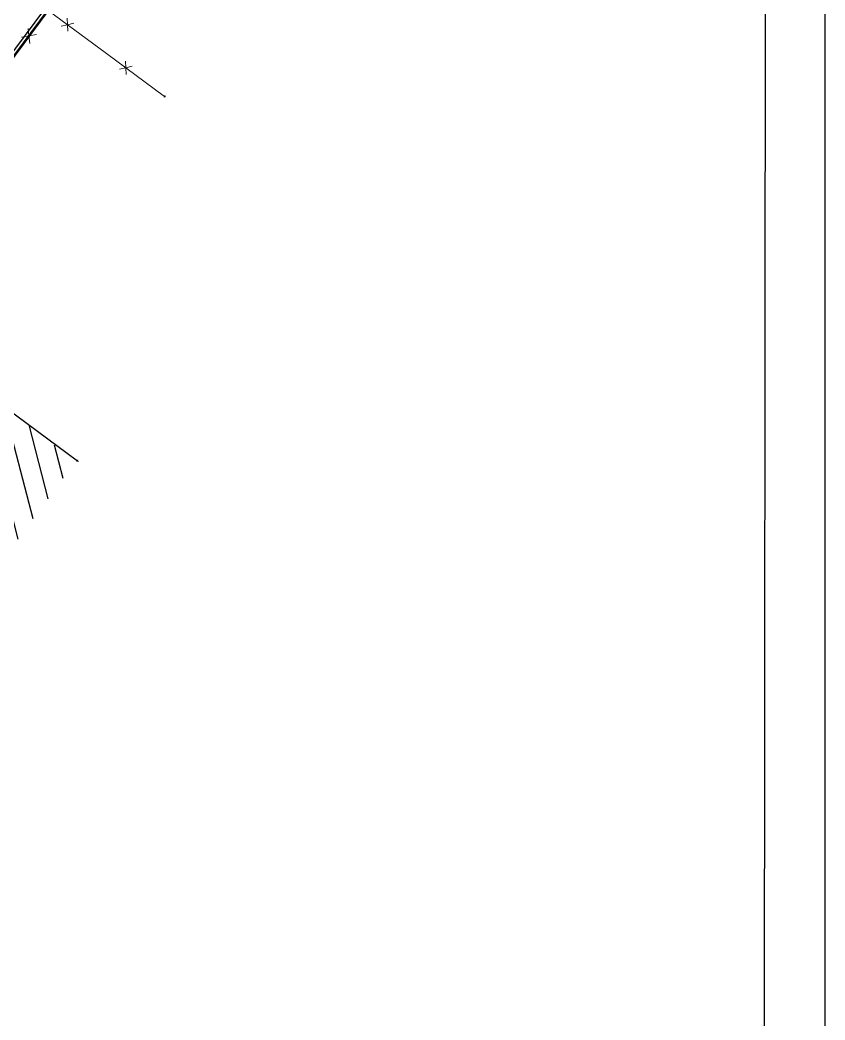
# Model space of a CAD drawing. Header units: millimetres. Extents: x 3476 to 38328, y 1439 to 26921.
# Drawn here: x 35552 to 38328, y 10694 to 14143 of the extents above; entities that cross this region are included whole.
import ezdxf

# ---------------------------------------------------------------- set-up
doc = ezdxf.new("R2010")
doc.units = ezdxf.units.MM
doc.header["$LTSCALE"] = 100
doc.header["$MEASUREMENT"] = 0
doc.layers.get('0').update_dxf_attribs({"linetype": 'CONTINUOUS'})
for name, color, linetype in [('--W-OT-WEG1', 7, 'CONTINUOUS'), ('BT-AFSL', 7, 'CONTINUOUS'), ('BT-GEBO1', 7, 'CONTINUOUS'), ('BT-GEBO2', 7, 'CONTINUOUS'), ('BT-WEG1', 7, 'CONTINUOUS')]:
    doc.layers.add(name, color=color, linetype=linetype)
doc.styles.get("Standard").update_dxf_attribs({"font": 'romans.shx', "width": 0.7, "height": 62.5})

# ---------------------------------------------------------------- blocks, each defined once
blk = doc.blocks.new('AFSLUITING_HOUTPRIKKEL')
at = {"color": 0, "lineweight": 5}
blk.add_line((0, 0), (3, 0), dxfattribs=at)
at = {"color": 0, "lineweight": 20}
for q in [(0.825, 0.175), (0.825, -0.175), (1.175, 0.175), (1.175, -0.175)]:
    blk.add_line((1, 0), q, dxfattribs=at)
blk = doc.blocks.new('INVISIBLE')
at = {"color": 0, "lineweight": 9}
for p, q in [((-0.0375, 0), (0.0375, 0)), ((0, -0.0375), (0, 0.0375))]:
    blk.add_line(p, q, dxfattribs=at)
at = {"flags": 1}
for tag, p in [('POINTNUMBER', (0, 0)), ('COMMENT', (0, -1.25))]:
    blk.add_attdef(tag, p, '', height=1, dxfattribs=at)

msp = doc.modelspace()

# ---------------------------------------------------------------- hatches: boundary and pattern name
at = {"layer": 'BT-GEBO2'}
h = msp.add_hatch(dxfattribs=at)
h.set_pattern_fill('_VERTICAAL', color=256, scale=100, angle=-120.3716, style=0, pattern_type=0)
h.set_pattern_definition([(284.6284, (20030.515, 51681.626), (65.5377, 17.10599), [])])
h.paths.add_polyline_path([(35746.11, 12621.47), (35345.16, 12920.18), (34857.71, 12265.91), (35258.67, 11967.19)])

# ---------------------------------------------------------------- linework, layer by layer
at = {"layer": '--W-OT-WEG1', "linetype": 'Continuous', "lineweight": 25}
for p, q in [((34914.43, 13209.11), (38106.05, 17497.71)), ((34922.57, 13203.3), (38104.86, 17479.36))]:
    msp.add_line(p, q, dxfattribs=at)
for p, q in [((38328.29, 26921.42), (38328.29, 1439.25)), ((38136.11, 26741), (38108.63, 1671.75))]:
    msp.add_line(p, q)
at = {"layer": 'BT-GEBO1', "linetype": 'Continuous'}
msp.add_line((35348.73, 12920.86), (35750.05, 12622.63), dxfattribs=at)
at = {"layer": 'BT-WEG1', "lineweight": 9}
msp.add_line((36017.02, 14669.55), (34244.84, 12285.3), dxfattribs=at)

# ---------------------------------------------------------------- block references
at = {"layer": 'BT-AFSL', "lineweight": 9, "yscale": 100, "zscale": 100, "row_count": 1, "row_spacing": 0}
for xscale, rotation, column_count, column_spacing in [(109.7869200509281, 233.2179118963438, 3, 329.3607601537873), (83.33333333325642, 323.5605897183968, 2, 249.999999999999)]:
    msp.add_blockref('AFSLUITING_HOUTPRIKKEL', (35648.73, 14176.63), dxfattribs=dict(at, xscale=xscale, rotation=rotation, column_count=column_count, column_spacing=column_spacing))
at = {"layer": 'BT-AFSL', "lineweight": 9, "xscale": 100, "yscale": 100, "zscale": 100, "rotation": 239.6284}
msp.add_blockref('INVISIBLE', (36050.98, 13879.64), dxfattribs=at)
at = {"layer": 'BT-GEBO1', "xscale": 100, "yscale": 100, "zscale": 100, "rotation": 239.698}
msp.add_blockref('INVISIBLE', (35750.05, 12622.63), dxfattribs=at)

doc.saveas('drawing.dxf')
